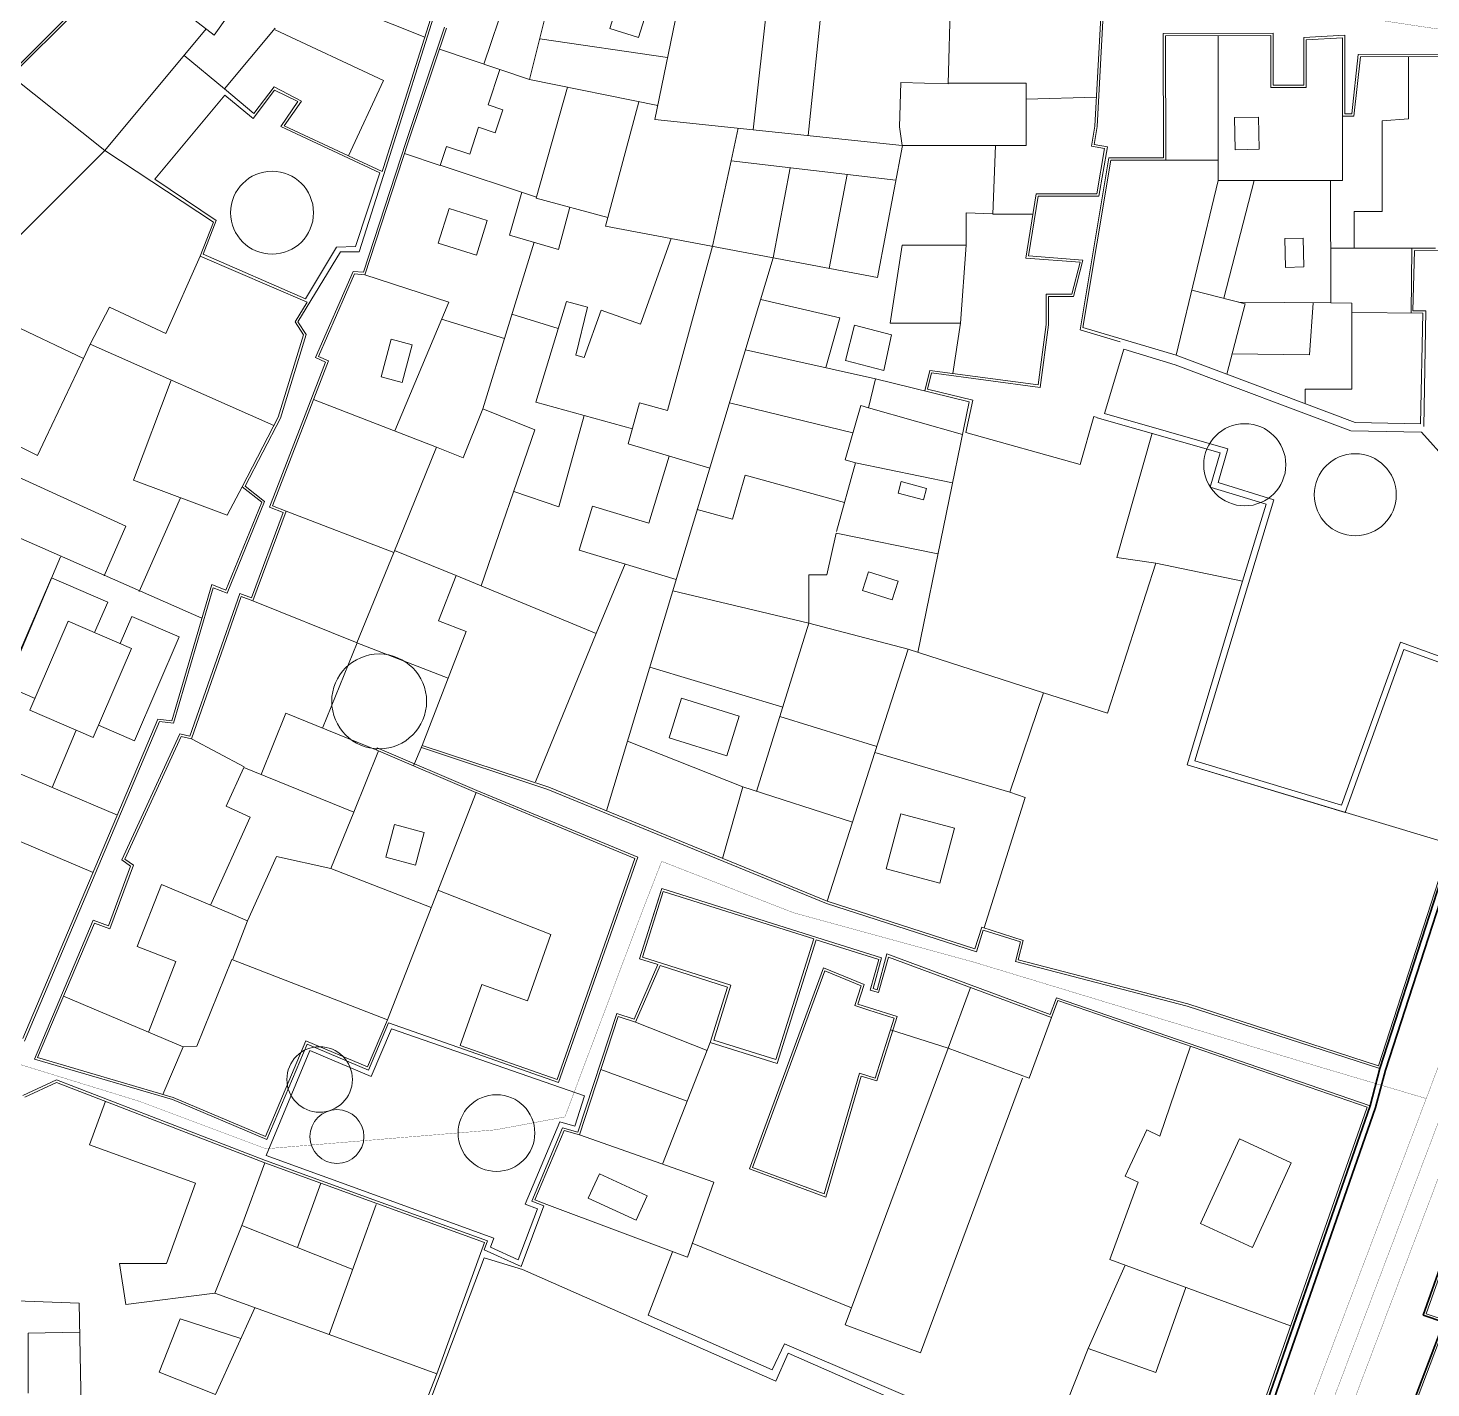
# Model space of a CAD drawing. Header units: millimetres. Extents: x 4203764 to 12476749, y 34048 to 3000914.
# Drawn here: x 11204768 to 11328355, y 1905317 to 2025096 of the extents above; entities that cross this region are included whole.
import ezdxf

# ---------------------------------------------------------------- set-up
doc = ezdxf.new("R2010")
doc.units = ezdxf.units.MM
doc.header["$MEASUREMENT"] = 0
for name, color, linetype, lineweight in [('2', 240, 'Continuous', 25), ('4', 1, 'Continuous', 35), ('building property', 253, 'Continuous', 15), ('open space', 94, 'Continuous', 5), ('road netwrk', 1, 'Continuous', 35), ('streets', 254, 'Continuous', 9)]:
    doc.layers.add(name, color=color, linetype=linetype, lineweight=lineweight)

msp = doc.modelspace()

# ---------------------------------------------------------------- linework, layer by layer
at = {"layer": '2', "const_width": 23.31871}
for points in [[(11329113.32863, 2024989.57134), (11318380.199, 2026609.00352), (11312016.83679, 2026991.65551), (11312484.76905, 2029619.13834), (11313651.73519, 2036176.09759), (11315769.96369, 2036074.31471), (11323285.29372, 2067036.33756), (11325208.04178, 2076236.37417), (11326261.23838, 2079036.06466), (11330768.96206, 2079172.29159)], [(11327940.35825, 1930806.95043), (11317025.56647, 1934043.27034), (11294247.65188, 1940954.26073), (11288188.62231, 1942792.61582), (11272195.47548, 1947174.42351), (11260588.50112, 1951698.83504), (11258874.93956, 1947302.84564), (11252057.47899, 1929188.45302), (11245945.88424, 1928052.31747), (11225723.22615, 1926383.4698), (11214585.79249, 1930559.76658), (11204112.85822, 1933790.21062), (11193894.42676, 1936656.82684), (11184837.58858, 1934545.81913), (11162261.7733, 1939746.16914), (11148888.70417, 1943866.62739)], [(11331505.81311, 1940216.73992), (11317216.34118, 1902504.60278), (11305240.91102, 1866186.19968)], [(11334773.44344, 1939039.18417), (11320490.78164, 1901345.02001), (11308539.10979, 1865098.66978)]]:
    msp.add_lwpolyline(points, dxfattribs=at)
at = {"layer": '4', "const_width": 23.31871}
msp.add_lwpolyline([(11481294.00148, 2243093.91698), (11471001.10319, 2214172.22983), (11460773.56777, 2198727.16007), (11440431.50525, 2159854.40481), (11410827.02353, 2106378.31538), (11407932.35347, 2098006.64963), (11381009.78312, 2054501.2777), (11379713.66964, 2049593.78034), (11361154.51518, 2015952.90746), (11347620.71037, 1981964.43153), (11333139.62828, 1939627.96205), (11318853.56141, 1901924.81139), (11306890.0104, 1865642.43473)], dxfattribs=at)
at = {"layer": 'building property'}
for p, q in [((11243349.9403, 2035747.63761), (11236078.34267, 2012811.69892)), ((11251855.07123, 2032159.23996), (11248939.51109, 2020570.33351)), ((11263163.22442, 2032589.5786), (11259996.14073, 2017032.13425)), ((11196634.10655, 2014280.72828), (11213121.11313, 2030713.83674)), ((11213121.11313, 2030713.83674), (11221166.96634, 2024471.22872)), ((11221166.96634, 2024471.22872), (11225178.33243, 2030119.81776)), ((11225178.33243, 2030119.81776), (11239714.14148, 2024279.66826)), ((11247229.83188, 2028785.49281), (11244924.3955, 2021918.27242)), ((11270066.72179, 2028930.04628), (11268655.8525, 2016125.17693)), ((11274826.94993, 2028405.55364), (11273487.78814, 2015619.11396)), ((11286055.77585, 2028108.71981), (11285814.30031, 2020175.27264)), ((11256031.28063, 2025055.44079), (11256724.8206, 2027280.99988)), ((11259249.76133, 2026494.16509), (11258556.22136, 2024268.606)), ((11299260.4672, 2026080.66779), (11298756.8993, 2016459.33256)), ((11220460.98394, 2025018.98559), (11211528.95204, 2014307.06919)), ((11226523.26785, 2025093.05172), (11222069.47654, 2019729.89091)), ((11236086.17601, 2020489.91621), (11226523.32767, 2024941.68303)), ((11241637.19029, 2025099.02434), (11238261.78101, 2015044.66771)), ((11258556.22136, 2024268.606), (11256031.28063, 2025055.44079)), ((11314235.92166, 2024447.78819), (11304971.46194, 2024420.48625)), ((11304971.46194, 2024420.48625), (11305003.76784, 2013458.01572)), ((11309603.6918, 2024434.13722), (11309608.73585, 2011669.9869)), ((11314236.04554, 2024134.30781), (11314235.92166, 2024447.78819)), ((11314235.92166, 2024447.78819), (11314235.92166, 2024447.78819)), ((11248939.51109, 2020570.33351), (11241010.47972, 2023232.23692)), ((11261110.53746, 2022506.30759), (11249838.55668, 2024143.90246)), ((11314237.73371, 2019862.34063), (11314236.04554, 2024134.30781)), ((11320551.15122, 2024238.51787), (11317359.69206, 2024067.73315)), ((11317359.69206, 2024067.73315), (11317361.35344, 2019863.575)), ((11320553.88445, 2017321.99656), (11320551.15122, 2024238.51787)), ((11222069.47654, 2019729.89091), (11218513.25098, 2022683.1282)), ((11322134.99857, 2022573.44926), (11321572.45914, 2017322.39908)), ((11332257.32922, 2022577.44934), (11322134.99857, 2022573.44926)), ((11326378.84391, 2017086.5883), (11326376.67498, 2022575.12546)), ((11211528.95204, 2014307.06919), (11203269.17903, 2020894.10987)), ((11245295.58822, 2018327.21654), (11246341.45351, 2021442.54324)), ((11222069.47654, 2019729.89091), (11224652.27272, 2017585.02978)), ((11224652.27272, 2017585.02978), (11226462.55413, 2019919.63883)), ((11226462.55413, 2019919.63883), (11228847.90394, 2018667.16535)), ((11232991.92615, 2013843.15249), (11236086.17601, 2020489.91621)), ((11248939.51109, 2020570.33351), (11260247.78491, 2018268.26842)), ((11252292.82292, 2019887.68803), (11249527.03571, 2010108.57287)), ((11281663.35588, 2020301.61767), (11281544.54932, 2016398.34198)), ((11285814.30031, 2020175.27264), (11281663.35588, 2020301.61767)), ((11292705.01743, 2020241.98836), (11285816.24812, 2020239.2661)), ((11285816.24812, 2020239.2661), (11285816.24812, 2020239.2661)), ((11292707.18487, 2014757.19612), (11292705.01743, 2020241.98836)), ((11317361.35344, 2019863.575), (11314237.73371, 2019862.34063)), ((11228847.90394, 2018667.16535), (11227342.54663, 2016473.0928)), ((11246594.38463, 2017895.18641), (11245295.58822, 2018327.21654)), ((11258560.74653, 2018611.70476), (11255642.58694, 2007659.23298)), ((11292705.57347, 2018834.90216), (11298889.741, 2018997.45006)), ((11245922.24186, 2015874.54813), (11246594.38463, 2017895.18641)), ((11259996.14073, 2017032.13425), (11281758.76877, 2014752.8696)), ((11311038.62291, 2017204.21418), (11313158.83702, 2017251.07882)), ((11311101.28104, 2014369.48324), (11311038.62291, 2017204.21418)), ((11313158.83702, 2017251.07882), (11313221.49515, 2014416.34788)), ((11321572.45914, 2017322.39908), (11320553.88445, 2017321.99656)), ((11320556.11626, 2011674.31302), (11320553.88445, 2017321.99656)), ((11324056.50791, 2016936.04984), (11326378.84391, 2017086.5883)), ((11227342.54663, 2016473.0928), (11232991.92615, 2013843.15249)), ((11243675.69315, 2013990.0051), (11244463.92596, 2016359.64064)), ((11244463.92596, 2016359.64064), (11245922.24186, 2015874.54813)), ((11245922.24186, 2015874.54813), (11244463.92596, 2016359.64064)), ((11266703.19594, 2013396.99391), (11267322.57467, 2016264.81507)), ((11281544.54932, 2016398.34198), (11281758.76877, 2014752.8696)), ((11298756.8993, 2016459.33256), (11298449.08488, 2014681.22287)), ((11324056.50791, 2016936.04984), (11324059.67115, 2008931.35728)), ((11238261.78101, 2015044.66771), (11234450.13049, 2003371.32519)), ((11241071.70539, 2012999.50423), (11241627.78285, 2014671.21961)), ((11241627.78285, 2014671.21961), (11243675.69315, 2013990.0051)), ((11279590.60474, 2003123.93454), (11281792.9061, 2014752.88309)), ((11281758.76877, 2014752.8696), (11292707.18487, 2014757.19612)), ((11289983.38513, 2014756.11975), (11289758.13279, 2008693.50119)), ((11298449.08488, 2014681.22287), (11299610.68532, 2014480.13439)), ((11299610.68532, 2014480.13439), (11298919.97878, 2010490.22384)), ((11211528.95204, 2014307.06919), (11204082.83994, 2006846.46446)), ((11211528.95204, 2014307.06919), (11221106.7742, 2007990.53884)), ((11232991.92615, 2013843.15249), (11235966.35644, 2012458.47404)), ((11237934.70763, 2014042.99152), (11241071.70539, 2012999.50423)), ((11265078.05501, 2005872.33504), (11266703.19594, 2013396.99391)), ((11266703.19594, 2013396.99391), (11281213.80449, 2011695.0169)), ((11300160.96913, 2013456.10198), (11297696.42369, 1998713.08227)), ((11300160.96913, 2013456.10198), (11309608.02855, 2013459.8352)), ((11305003.76784, 2013458.01572), (11309608.02855, 2013459.8352)), ((11313221.49515, 2014416.34788), (11311101.28104, 2014369.48324)), ((11236078.34267, 2012811.69892), (11235966.35644, 2012458.47404)), ((11249554.1561, 2010204.46362), (11241079.65768, 2013023.41092)), ((11271919.51074, 2012785.16238), (11270418.80609, 2004860.89851)), ((11276920.65834, 2012198.56822), (11275354.04056, 2003926.2591)), ((11305898.46043, 1996295.04984), (11309608.73585, 2011669.9869)), ((11309608.73585, 2011669.9869), (11320556.11626, 2011674.31302)), ((11312783.56498, 2011671.24151), (11310099.16312, 2001293.79904)), ((11319522.14588, 2000880.6345), (11319517.88067, 2011673.90273)), ((11248279.8921, 2010628.33331), (11247184.94441, 2006852.85062)), ((11249527.03571, 2010108.57287), (11255846.56535, 2008424.8072)), ((11293582.0596, 2010488.11444), (11292653.0991, 2004835.22708)), ((11298919.97878, 2010490.22384), (11293582.0596, 2010488.11444)), ((11240898.52759, 2006151.28922), (11241851.44754, 2009209.19467)), ((11241851.44754, 2009209.19467), (11245217.40003, 2008160.27955)), ((11251510.65963, 2005598.32709), (11252501.22637, 2009316.13413)), ((11287414.01822, 2005970.5078), (11287412.89349, 2008816.66997)), ((11287412.89349, 2008816.66997), (11289759.46973, 2008729.48458)), ((11289758.13279, 2008693.50119), (11293287.37316, 2008694.89585)), ((11324059.67115, 2008931.35728), (11321587.44612, 2008930.38032)), ((11321587.44612, 2008930.38032), (11321588.71733, 2005713.5414)), ((11221106.7742, 2007990.53884), (11219922.98042, 2005018.03501)), ((11245217.40003, 2008160.27955), (11244264.48008, 2005102.3741)), ((11255642.58694, 2007659.23298), (11279590.60474, 2003123.93454)), ((11244264.48008, 2005102.3741), (11240898.52759, 2006151.28922)), ((11249347.80202, 2006225.58885), (11244840.04379, 1991551.6006)), ((11247184.94441, 2006852.85062), (11251510.65963, 2005598.32709)), ((11261417.53766, 2006565.56731), (11258727.36648, 1999022.32778)), ((11265078.05501, 2005872.33504), (11261093.79835, 1991403.54153)), ((11280724.99493, 1999099.95035), (11281775.61147, 2005968.27965)), ((11281775.61147, 2005968.27965), (11287414.01822, 2005970.5078)), ((11287414.01822, 2005970.5078), (11286921.04752, 1999102.39886)), ((11315473.70029, 2006553.9147), (11317112.37766, 2006590.13559)), ((11315529.78606, 2004016.5255), (11315473.70029, 2006553.9147)), ((11317112.37766, 2006590.13559), (11317168.46343, 2004052.74638)), ((11216899.04257, 1998197.14973), (11219922.98042, 2005018.03501)), ((11219922.98042, 2005018.03501), (11229368.75575, 2000959.08146)), ((11255722.56629, 1956150.56475), (11270418.80609, 2004860.89851)), ((11292653.0991, 2004835.22708), (11297439.43938, 2004469.46938)), ((11319520.23637, 2005712.724), (11328754.64494, 2005716.37319)), ((11319520.23637, 2005712.724), (11328754.64494, 2005716.37319)), ((11326668.63921, 2005715.54885), (11326617.41498, 1999985.10556)), ((11233526.28261, 2003447.59242), (11230347.54971, 1996180.98664)), ((11234450.13049, 2003371.32519), (11233526.28261, 2003447.59242)), ((11241832.95194, 2000960.64161), (11234450.13049, 2003371.32519)), ((11297439.43938, 2004469.46938), (11296714.98825, 2001662.85516)), ((11317168.46343, 2004052.74638), (11315529.78606, 2004016.5255)), ((11229368.75575, 2000959.08146), (11228302.85662, 1999211.33698)), ((11237069.79811, 1989609.11641), (11241832.95194, 2000960.64161)), ((11252205.9083, 2001013.78425), (11249489.04029, 1992147.68493)), ((11254064.77326, 2000515.50175), (11252205.9083, 2001013.78425)), ((11276271.1584, 1999569.04439), (11269310.29714, 2001186.7722)), ((11296714.98825, 2001662.85516), (11294466.18029, 2001661.96649)), ((11294466.18029, 2001661.96649), (11294467.23946, 1998981.69551)), ((11307280.69647, 2002022.87049), (11311982.75175, 2000806.55867)), ((11311443.55192, 2000946.03707), (11311443.55192, 2000946.03707)), ((11311443.55192, 2000946.03707), (11319522.14588, 2000880.6345)), ((11317966.80759, 2000893.22618), (11317647.99732, 1996305.64903)), ((11319522.14588, 2000880.6345), (11321372.87272, 2000865.65141)), ((11210247.30633, 1997259.21903), (11211931.34407, 2000520.08142)), ((11211931.34407, 2000520.08142), (11216899.04257, 1998197.14973)), ((11251476.91335, 1998634.81639), (11247400.63421, 1999887.02407)), ((11253021.45766, 1996274.36794), (11254064.77326, 2000515.50175)), ((11255257.7014, 2000259.72625), (11253770.66076, 1996090.06456)), ((11258727.36648, 1999022.32778), (11255257.7014, 2000259.72625)), ((11311982.75175, 2000806.55867), (11310381.71211, 1994617.21083)), ((11321372.87272, 2000865.65141), (11321375.86445, 1993294.97637)), ((11321373.20216, 2000031.98339), (11327649.31745, 1999975.88142)), ((11327649.31745, 1999975.88142), (11327438.32011, 1990234.22692)), ((11202216.16513, 1999503.18776), (11209640.36438, 1995980.18134)), ((11228302.85662, 1999211.33698), (11229036.6329, 1998087.13103)), ((11241203.86492, 1999461.40446), (11246746.80971, 1997758.64617)), ((11275043.86107, 1995187.97958), (11276271.1584, 1999569.04439)), ((11277575.52395, 1998914.68792), (11276770.15087, 1995822.46282)), ((11280825.93267, 1998068.11576), (11277575.52395, 1998914.68792)), ((11277575.52395, 1998914.68792), (11277575.52395, 1998914.68792)), ((11286921.04752, 1999102.39886), (11280724.99493, 1999099.95035)), ((11286236.41132, 1994673.55581), (11286921.04752, 1999102.39886)), ((11294467.23946, 1998981.69551), (11293747.94533, 1993658.55337)), ((11297696.42369, 1998713.08227), (11305898.46043, 1996295.04984)), ((11209640.36438, 1995980.18134), (11210247.30633, 1997259.21903)), ((11210247.30633, 1997259.21903), (11226427.54712, 1990077.19597)), ((11229036.6329, 1998087.13103), (11226815.32865, 1990820.98364)), ((11235868.09317, 1994363.10337), (11236758.50265, 1997697.2642)), ((11236758.50265, 1997697.2642), (11238608.95722, 1997203.08819)), ((11238608.95722, 1997203.08819), (11237718.54773, 1993868.92736)), ((11280144.34379, 1994943.65094), (11280825.93267, 1998068.11576)), ((11209640.36438, 1995980.18134), (11206299.9501, 1988940.7672)), ((11230347.54971, 1996180.98664), (11231244.70487, 1995788.53152)), ((11253770.66076, 1996090.06456), (11253021.45766, 1996274.36794)), ((11279435.09213, 1994208.02307), (11267976.27763, 1996765.1966)), ((11310381.71211, 1994617.21083), (11305898.46043, 1996295.04984)), ((11317647.99732, 1996305.64903), (11310844.59079, 1996406.62135)), ((11231244.70487, 1995788.53152), (11226306.98223, 1983011.78111)), ((11276770.15087, 1995822.46282), (11280144.34379, 1994943.65094)), ((11284206.52542, 1994947.84588), (11283760.12609, 1993140.04481)), ((11293747.94533, 1993658.55337), (11284206.52542, 1994947.84588)), ((11217384.78125, 1994091.06411), (11214068.17763, 1985283.67921)), ((11237718.54773, 1993868.92736), (11235868.09317, 1994363.10337)), ((11279435.09213, 1994208.02307), (11278804.4078, 1991653.91567)), ((11287684.35179, 1992171.03792), (11279435.09213, 1994208.02307)), ((11321682.56501, 1990358.8925), (11310381.71211, 1994617.21083)), ((11240753.70495, 1988185.4281), (11229923.86215, 1992370.74582)), ((11321375.86445, 1993294.97637), (11317268.17414, 1993293.35312)), ((11317268.17414, 1993293.35312), (11317268.6765, 1992022.10699)), ((11243085.94728, 1987237.21097), (11244840.04379, 1991551.6006)), ((11244840.04379, 1991551.6006), (11249406.29665, 1989695.10434)), ((11249489.04029, 1992147.68493), (11258010.24598, 1989801.20936)), ((11258637.71833, 1992079.86974), (11257647.55866, 1988484.11349)), ((11261093.79835, 1991403.54153), (11258637.71833, 1992079.86974)), ((11277433.41873, 1989452.59668), (11266568.30965, 1992098.52057)), ((11278119.6721, 1991849.92634), (11276747.16536, 1987055.26702)), ((11278804.4078, 1991653.91567), (11278119.6721, 1991849.92634)), ((11278804.4078, 1991653.91567), (11287089.85966, 1989282.1437)), ((11283144.05527, 1970107.77449), (11287684.35179, 1992171.03792)), ((11199212.54843, 1990625.35246), (11205592.37377, 1987449.6579)), ((11226815.32865, 1990820.98364), (11223624.38762, 1984700.5721)), ((11253749.64314, 1990974.44714), (11251530.4268, 1982915.38228)), ((11309780.38678, 1987680.66376), (11298955.57707, 1990779.34573)), ((11327438.32011, 1990234.22692), (11321682.56501, 1990358.8925)), ((11205592.37377, 1987449.6579), (11206299.9501, 1988940.7672)), ((11249406.29665, 1989695.10434), (11244696.52742, 1975966.83007)), ((11303801.44178, 1989414.66648), (11300670.22901, 1978476.21499)), ((11236984.73686, 1978915.2444), (11240753.70495, 1988185.4281)), ((11240753.70495, 1988185.4281), (11243085.94728, 1987237.21097)), ((11257647.55866, 1988484.11349), (11264824.52101, 1986318.77501)), ((11261236.03984, 1987401.44425), (11259442.35623, 1981484.73961)), ((11309780.38678, 1987680.66376), (11308915.48723, 1984668.41119)), ((11201766.33661, 1986529.66584), (11213391.61331, 1981235.51106)), ((11275983.44068, 1980758.82224), (11277651.71328, 1986805.71186)), ((11276747.16536, 1987055.26702), (11277651.71328, 1986805.71186)), ((11277651.71328, 1986805.71186), (11286217.50541, 1985042.99728)), ((11214068.17763, 1985283.67921), (11222310.23975, 1982179.95962)), ((11266817.07279, 1981842.91124), (11267930.51281, 1985713.73411)), ((11267930.51281, 1985713.73411), (11276684.16448, 1983298.69462)), ((11281412.78132, 1984128.70643), (11281685.25877, 1985149.00514)), ((11281685.25877, 1985149.00514), (11283924.8192, 1984550.91586)), ((11193739.40178, 1984711.06194), (11220089.7883, 1973113.42574)), ((11218189.20869, 1983731.81942), (11214557.67014, 1975480.7894)), ((11222310.23975, 1982179.95962), (11223624.38762, 1984700.5721)), ((11223624.38762, 1984700.5721), (11225351.06936, 1983322.2914)), ((11251530.4268, 1982915.38228), (11247548.97897, 1984281.30054)), ((11283652.34175, 1983530.61715), (11281412.78132, 1984128.70643)), ((11283924.8192, 1984550.91586), (11283652.34175, 1983530.61715)), ((11308915.48723, 1984668.41119), (11313834.56988, 1983161.19028)), ((11225351.06936, 1983322.2914), (11222189.15535, 1975575.26317)), ((11227508.87815, 1982547.29457), (11224576.38771, 1974637.98475)), ((11226306.98223, 1983011.78111), (11227508.87815, 1982547.29457)), ((11236984.73686, 1978915.2444), (11227508.87815, 1982547.29457)), ((11254494.93816, 1982984.57833), (11253317.39525, 1979100.29598)), ((11259442.35623, 1981484.73961), (11254494.93816, 1982984.57833)), ((11263726.26863, 1982678.64388), (11266817.07279, 1981842.91124)), ((11311753.87191, 1976370.46355), (11313834.56988, 1983161.19028)), ((11213391.61331, 1981235.51106), (11211459.03358, 1976844.59708)), ((11275133.82328, 1976933.81251), (11275952.40602, 1980619.10302)), ((11275952.40602, 1980619.10302), (11284927.07687, 1978772.24718)), ((11233741.33579, 1970937.74949), (11236984.73686, 1978915.2444)), ((11242473.40206, 1976886.9485), (11237055.64124, 1979089.64138)), ((11253317.39525, 1979100.29598), (11261868.29398, 1976520.43153)), ((11207622.83639, 1978533.02846), (11200230.91568, 1961021.30199)), ((11254828.39603, 1971772.5138), (11257365.88362, 1977903.41259)), ((11299867.20937, 1964737.4122), (11304116.87459, 1977970.7478)), ((11300670.22901, 1978476.21499), (11304116.87459, 1977970.7478)), ((11304116.87459, 1977970.7478), (11311753.87191, 1976370.46355)), ((11202762.178, 1967183.40384), (11206833.50947, 1976663.08454)), ((11206833.50947, 1976663.08454), (11211783.36143, 1974537.22307)), ((11240927.48005, 1972891.62046), (11242473.40206, 1976886.9485)), ((11242473.40206, 1976886.9485), (11254828.7069, 1971773.27207)), ((11273554.9082, 1976933.18856), (11275133.82328, 1976933.81251)), ((11273556.58783, 1972682.84156), (11273554.9082, 1976933.18856)), ((11278287.71294, 1975559.37027), (11278796.55306, 1977192.2304)), ((11278796.55306, 1977192.2304), (11281406.86167, 1976378.79284)), ((11281406.86167, 1976378.79284), (11280898.02155, 1974745.93271)), ((11311753.87191, 1976370.46355), (11306892.62372, 1960192.85601)), ((11220955.28458, 1976078.86186), (11217422.27351, 1964087.74089)), ((11223536.197, 1975023.65043), (11219164.33483, 1962497.90697)), ((11222189.15535, 1975575.26317), (11220955.28458, 1976078.86186)), ((11224576.38771, 1974637.98475), (11223536.197, 1975023.65043)), ((11273556.58783, 1972682.84156), (11261566.57403, 1975520.388)), ((11280898.02155, 1974745.93271), (11278287.71294, 1975559.37027)), ((11211783.36143, 1974537.22307), (11210631.95782, 1971856.29703)), ((11224576.38771, 1974637.98475), (11233750.74563, 1970933.95039)), ((11204937.031, 1965013.57139), (11208305.04867, 1972855.65753)), ((11208305.04867, 1972855.65753), (11213882.67972, 1970460.17761)), ((11212883.75269, 1970889.1966), (11213908.21507, 1973274.55292)), ((11213908.21507, 1973274.55292), (11218084.58551, 1971480.88614)), ((11243364.78823, 1971948.54686), (11240927.48005, 1972891.62046)), ((11268949.49507, 1957864.59297), (11273556.58783, 1972682.84156)), ((11273556.58783, 1972682.84156), (11282292.16873, 1970381.34366)), ((11218084.58551, 1971480.88614), (11214150.98509, 1962321.89814)), ((11239481.2306, 1961911.762), (11243364.78823, 1971948.54686)), ((11254828.7069, 1971773.27207), (11249474.01725, 1958712.32747)), ((11213882.67972, 1970460.17761), (11210514.66206, 1962618.09146)), ((11233750.74563, 1970933.95039), (11230710.67776, 1963431.24745)), ((11233741.33579, 1970937.74949), (11241771.43752, 1967830.64266)), ((11279375.3612, 1961298.48866), (11282292.16873, 1970381.34366)), ((11282292.16873, 1970381.34366), (11294228.13167, 1966548.30804)), ((11320794.54112, 1956015.43543), (11325970.34415, 1970345.80376)), ((11325970.34415, 1970345.80376), (11320794.54112, 1956015.43543)), ((11325970.34415, 1970345.80376), (11320794.54112, 1956015.43543)), ((11325970.34415, 1970345.80376), (11330023.95864, 1968881.73042)), ((11330023.95864, 1968881.73042), (11325970.34415, 1970345.80376)), ((11271253.04145, 1965273.71726), (11259541.17932, 1968807.26592)), ((11205385.12081, 1966056.90286), (11202762.178, 1967183.40384)), ((11294228.13167, 1966548.30804), (11291243.71535, 1957783.74025)), ((11294228.13167, 1966548.30804), (11299867.20937, 1964737.4122)), ((11261242.18989, 1962583.15048), (11262329.81696, 1966073.329)), ((11262329.81696, 1966073.329), (11267419.71159, 1964487.19031)), ((11216207.96669, 1964227.65475), (11204315.13287, 1936098.32109)), ((11210514.66206, 1962618.09146), (11204937.031, 1965013.57139)), ((11217422.27351, 1964087.74089), (11216207.96669, 1964227.65475)), ((11227480.56398, 1964740.07777), (11225297.70467, 1959352.91353)), ((11235647.67492, 1961430.7942), (11227480.56398, 1964740.07777)), ((11267419.71159, 1964487.19031), (11266332.08452, 1960997.01179)), ((11279540.25326, 1961811.9578), (11271002.08226, 1964466.53237)), ((11209016.58528, 1963261.48519), (11206880.7771, 1958209.79932)), ((11214150.98509, 1962321.89814), (11210973.54168, 1963686.54593)), ((11218247.06623, 1962698.5542), (11213284.78207, 1951892.60454)), ((11219164.33483, 1962497.90697), (11218247.06623, 1962698.5542)), ((11266332.08452, 1960997.01179), (11261242.18989, 1962583.15048)), ((11223794.46441, 1960028.98416), (11219164.33483, 1962497.90697)), ((11233464.81561, 1956043.62995), (11235647.67492, 1961430.7942)), ((11235647.67492, 1961430.7942), (11244226.47528, 1957758.72353)), ((11250642.18169, 1958233.40667), (11239481.2306, 1961911.762)), ((11257576.89976, 1962296.70849), (11267736.67387, 1958254.07029)), ((11200230.91568, 1961021.30199), (11212635.07599, 1955776.93257)), ((11275162.74835, 1948180.5331), (11279375.3612, 1961298.48866)), ((11291243.71535, 1957783.74025), (11279375.3612, 1961298.48866)), ((11306892.62372, 1960192.85601), (11330050.99835, 1953233.94034)), ((11320794.54112, 1956015.43543), (11306892.62372, 1960192.85601)), ((11320794.54112, 1956015.43543), (11306892.62372, 1960192.85601)), ((11323724.09459, 1933699.36147), (11332473.4, 1960713.20635)), ((11222228.92862, 1956548.02179), (11223768.99047, 1959972.34295)), ((11223768.99047, 1959972.34295), (11233464.81561, 1956043.62995)), ((11236420.99489, 1937741.27878), (11244232.40875, 1957756.2611)), ((11244232.40875, 1957756.2611), (11258212.70722, 1951954.32548)), ((11275162.74835, 1948180.5331), (11250642.18169, 1958233.40667)), ((11265941.20863, 1951961.15425), (11267736.67387, 1958254.07029)), ((11267736.67387, 1958254.07029), (11277401.04322, 1955150.51911)), ((11291243.71535, 1957783.74025), (11292622.43879, 1957314.27218)), ((11224324.86793, 1955605.38937), (11222228.92862, 1956548.02179)), ((11292622.43879, 1957314.27218), (11288991.38969, 1945832.73626)), ((11220835.61575, 1947847.05152), (11224324.86793, 1955605.38937)), ((11233464.81561, 1956043.62995), (11231448.17443, 1951066.68198)), ((11280354.96268, 1951053.19918), (11281642.27675, 1955873.57927)), ((11281642.27675, 1955873.57927), (11286368.84474, 1954611.31833)), ((11201458.81376, 1954537.29023), (11210495.61628, 1950716.60994)), ((11236288.07971, 1952071.82269), (11237055.03674, 1954943.7127)), ((11237055.03674, 1954943.7127), (11239673.55687, 1954244.41975)), ((11239673.55687, 1954244.41975), (11238906.59983, 1951372.52974)), ((11286368.84474, 1954611.31833), (11285081.53066, 1949790.93824)), ((11213284.78207, 1951892.60454), (11214052.29006, 1951356.55994)), ((11226647.54113, 1952129.27018), (11224100.40859, 1946470.41016)), ((11231448.17443, 1951066.68198), (11226647.54113, 1952129.27018)), ((11238906.59983, 1951372.52974), (11236288.07971, 1952071.82269)), ((11258212.70722, 1951954.32548), (11251384.43694, 1932491.54457)), ((11214052.29006, 1951356.55994), (11211978.0461, 1945752.36781)), ((11231448.17443, 1951066.68198), (11240276.8518, 1947621.04053)), ((11285081.53066, 1949790.93824), (11280354.96268, 1951053.19918)), ((11214391.97165, 1944200.94999), (11216517.61703, 1949667.7905)), ((11216517.61703, 1949667.7905), (11222389.029, 1947192.03509)), ((11250834.8228, 1945268.58507), (11240875.68686, 1949155.42001)), ((11288180.55765, 1944000.08056), (11275162.74835, 1948180.5331)), ((11222389.029, 1947192.03509), (11224100.40859, 1946470.41016)), ((11210625.89564, 1946252.83065), (11205612.12044, 1934413.63608)), ((11211978.0461, 1945752.36781), (11210625.89564, 1946252.83065)), ((11224100.40859, 1946470.41016), (11222766.7494, 1943021.99058)), ((11248759.12618, 1939420.30685), (11250834.8228, 1945268.58507)), ((11288781.16293, 1945899.22071), (11288180.55765, 1944000.08056)), ((11292441.62738, 1944741.59457), (11288781.16293, 1945899.22071)), ((11217787.43003, 1942880.71019), (11214391.97165, 1944200.94999)), ((11270748.22793, 1933901.93003), (11274194.25957, 1944800.50206)), ((11274194.25957, 1944800.50206), (11279705.89283, 1943057.7726)), ((11291994.52754, 1943021.79137), (11292441.62738, 1944741.59457)), ((11215368.90502, 1936659.81492), (11217787.43003, 1942880.71019)), ((11219638.42814, 1935411.45299), (11222716.85338, 1943041.28761)), ((11222716.85338, 1943041.28761), (11236420.99489, 1937741.27878)), ((11279705.89283, 1943057.7726), (11278955.92643, 1940343.01003)), ((11279699.80893, 1940137.50886), (11280565.98531, 1943272.93365)), ((11280565.98531, 1943272.93365), (11294930.81252, 1937937.52443)), ((11306924.9448, 1939140.30825), (11291994.52754, 1943021.79137)), ((11258280.30948, 1937542.08469), (11260442.62145, 1942524.90712)), ((11260442.62145, 1942524.90712), (11266396.70321, 1940619.59603)), ((11274835.78923, 1942319.90932), (11268315.15115, 1924615.34348)), ((11278411.09534, 1940849.38816), (11274835.78923, 1942319.90932)), ((11242847.89753, 1935486.48135), (11244749.23899, 1940843.51364)), ((11244749.23899, 1940843.51364), (11248759.12618, 1939420.30685)), ((11266396.70321, 1940619.59603), (11264869.62514, 1935740.00748)), ((11277865.10302, 1939128.62601), (11278411.09534, 1940849.38816)), ((11278955.92643, 1940343.01003), (11279699.80893, 1940137.50886)), ((11285817.33344, 1935246.53448), (11287800.48381, 1940585.88358)), ((11218422.53802, 1935364.40027), (11207904.37881, 1939826.42222)), ((11278901.31543, 1938799.83913), (11277865.10302, 1939128.62601)), ((11294930.81252, 1937937.52443), (11295485.80947, 1939431.77446)), ((11295485.80947, 1939431.77446), (11322725.04431, 1930047.71647)), ((11323724.09459, 1933699.36147), (11306924.9448, 1939140.30825)), ((11253336.76115, 1927598.63251), (11256763.91506, 1938039.8172)), ((11256763.91506, 1938039.8172), (11258280.30948, 1937542.08469)), ((11281335.07639, 1938027.61459), (11278901.31543, 1938799.83913)), ((11279535.5497, 1932356.18415), (11281335.07639, 1938027.61459)), ((11294930.81252, 1937937.52443), (11292947.66214, 1932598.17533)), ((11234656.45569, 1933588.06451), (11236420.99489, 1937741.27878)), ((11258280.30948, 1937542.08469), (11264598.71627, 1935052.46714)), ((11285817.33344, 1935246.53448), (11280747.06785, 1936855.31349)), ((11218422.53802, 1935364.40027), (11219638.42814, 1935411.45299)), ((11225680.69739, 1927460.28848), (11229252.70434, 1935880.44825)), ((11229252.70434, 1935880.44825), (11234656.45569, 1933588.06451)), ((11251384.43694, 1932491.54457), (11242847.89753, 1935486.48135)), ((11264869.62514, 1935740.00748), (11260650.1982, 1925031.51297)), ((11264869.62514, 1935740.00748), (11270748.22793, 1933901.93003)), ((11307164.3566, 1935408.45427), (11304474.62148, 1927507.36738)), ((11205612.12044, 1934413.63608), (11217556.13981, 1930906.89483)), ((11216645.04831, 1931174.38956), (11218422.53802, 1935364.40027)), ((11285817.33344, 1935246.53448), (11276764.98562, 1910874.38102)), ((11292947.66214, 1932598.17533), (11285817.33344, 1935246.53448)), ((11255225.89227, 1933354.06906), (11262838.25181, 1930584.57985)), ((11204490.67678, 1930922.0188), (11207280.57901, 1932223.19076)), ((11207280.57901, 1932223.19076), (11225618.11976, 1925149.77617)), ((11275050.41924, 1922134.72656), (11278163.34843, 1932791.57921)), ((11278163.34843, 1932791.57921), (11279535.5497, 1932356.18415)), ((11283398.28374, 1908410.62984), (11292381.98112, 1932597.95179)), ((11211575.71362, 1930566.41093), (11210192.76032, 1926735.45551)), ((11217556.13981, 1930906.89483), (11225680.69739, 1927460.28848)), ((11322725.04431, 1930047.71647), (11316296.93617, 1911673.93631)), ((11249410.58391, 1921871.76649), (11251982.50251, 1927982.9112)), ((11251982.50251, 1927982.9112), (11253336.76115, 1927598.63251)), ((11303325.61859, 1928049.85967), (11301405.48318, 1923982.99798)), ((11304474.62148, 1927507.36738), (11303325.61859, 1928049.85967)), ((11210192.76032, 1926735.45551), (11219523.17506, 1923367.22842)), ((11253336.76115, 1927598.63251), (11265173.48684, 1923443.77486)), ((11311478.8735, 1927248.42571), (11308064.04128, 1919792.46696)), ((11316050.91438, 1925154.42908), (11311478.8735, 1927248.42571)), ((11225618.11976, 1925149.77617), (11223612.81967, 1919614.39692)), ((11235487.94286, 1921574.23847), (11225618.11976, 1925149.77617)), ((11268315.15115, 1924615.34348), (11275050.41924, 1922134.72656)), ((11312636.08216, 1917698.47032), (11316050.91438, 1925154.42908)), ((11219523.17506, 1923367.22842), (11216964.69851, 1916279.92502)), ((11230553.03131, 1923362.00732), (11228492.81267, 1917675.03233)), ((11255102.69515, 1924176.93757), (11254118.86744, 1922028.84411)), ((11259320.4982, 1922245.18201), (11255102.69515, 1924176.93757)), ((11265173.48684, 1923443.77486), (11262852.44287, 1916831.37967)), ((11302570.70086, 1923432.85001), (11300070.85616, 1916639.37995)), ((11301405.48318, 1923982.99798), (11302570.70086, 1923432.85001)), ((11250460.52155, 1921478.79786), (11249410.58391, 1921871.76649)), ((11254118.86744, 1922028.84411), (11258336.6705, 1920097.08855)), ((11258336.6705, 1920097.08855), (11259320.4982, 1922245.18201)), ((11235447.16221, 1921461.66861), (11231298.44915, 1910009.66688)), ((11244972.40507, 1918138.30533), (11235487.94286, 1921574.23847)), ((11250460.52155, 1921478.79786), (11262852.44287, 1916831.37967)), ((11221213.70416, 1913663.06427), (11223612.81967, 1919614.39692)), ((11223612.81967, 1919614.39692), (11233372.80568, 1915735.66775)), ((11308064.04128, 1919792.46696), (11312636.08216, 1917698.47032)), ((11240782.91136, 1906573.73374), (11244972.40507, 1918138.30533)), ((11261551.94764, 1917319.11236), (11259390.94826, 1911725.27394)), ((11263282.28424, 1918055.94975), (11277321.03891, 1912371.47508)), ((11216964.69851, 1916279.92502), (11212831.72035, 1916277.83894)), ((11212831.72035, 1916277.83894), (11213372.84688, 1912656.4342)), ((11301423.33304, 1916141.69877), (11298165.07227, 1908793.37041)), ((11300070.85616, 1916639.37995), (11315987.95485, 1910782.24443)), ((11199716.01476, 1913148.97089), (11209262.69403, 1912774.0554)), ((11213372.84688, 1912656.4342), (11221213.70416, 1913663.06427)), ((11231298.44915, 1910009.66688), (11221213.70416, 1913663.06427)), ((11306764.67379, 1914176.20511), (11304120.75213, 1906689.99076)), ((11209262.69403, 1912774.0554), (11209436.73869, 1903642.89152)), ((11224745.59637, 1912383.56679), (11221274.09258, 1904753.45288)), ((11216321.33316, 1906711.79746), (11218179.98556, 1911412.42999)), ((11218179.98556, 1911412.42999), (11223515.20516, 1909679.25601)), ((11259390.94826, 1911725.27394), (11270326.95826, 1906917.97163)), ((11276764.98562, 1910874.38102), (11283398.28374, 1908410.62984)), ((11316296.93617, 1911673.93631), (11308557.21873, 1889337.81841)), ((11329756.68087, 1911247.1608), (11316214.71296, 1875780.27432)), ((11204786.94518, 1910143.97915), (11209311.18096, 1910230.2134)), ((11204789.03171, 1904863.94986), (11204786.94518, 1910143.97915)), ((11231298.44915, 1910009.66688), (11240782.91136, 1906573.73374)), ((11270326.95826, 1906917.97163), (11271393.8217, 1909213.05183)), ((11271393.8217, 1909213.05183), (11293604.90183, 1899726.08611)), ((11298165.07227, 1908793.37041), (11295800.3592, 1902864.23122)), ((11304120.75213, 1906689.99076), (11298165.07227, 1908793.37041)), ((11216321.33316, 1906711.79746), (11221274.09258, 1904753.45288)), ((11240782.91136, 1906573.73374), (11235941.31705, 1894186.16201))]:
    msp.add_line(p, q, dxfattribs=at)
msp.add_lwpolyline([(11332786.4919, 1925515.78538), (11350830.37942, 1919323.87024), (11346167.47445, 1905735.67807), (11327942.04409, 1911856.59747), (11332786.4919, 1925515.78538)], dxfattribs=at)
at = {"layer": 'open space'}
for p, q in [((11224594.08679, 2017135.16261), (11226491.12702, 2019640.14712)), ((11226491.12702, 2019640.14712), (11228520.05221, 2018633.77351)), ((11215950.22844, 2011774.00855), (11222107.42061, 2019188.36846)), ((11222107.42061, 2019188.36846), (11224447.74511, 2017244.86587)), ((11228520.05221, 2018633.77351), (11227047.68564, 2016437.77903)), ((11224447.74511, 2017244.86587), (11224594.08679, 2017135.16261)), ((11227047.68564, 2016437.77903), (11235756.65521, 2012357.82373)), ((11235756.65521, 2012357.82373), (11233599.35821, 2005850.62711)), ((11221326.45799, 2008160.33473), (11215950.22844, 2011774.00855)), ((11220207.48248, 2005166.6784), (11221326.45799, 2008160.33473)), ((11233599.35821, 2005850.62711), (11231949.83945, 2005804.44285)), ((11229211.64377, 2001239.89889), (11220207.48248, 2005166.6784)), ((11231949.83945, 2005804.44285), (11229211.64377, 2001239.89889)), ((11299604.30341, 1991133.57578), (11301311.02522, 1996803.21098)), ((11301311.02522, 1996803.21098), (11305832.22156, 1995442.20201)), ((11305832.22156, 1995442.20201), (11321289.95601, 1989617.51297)), ((11310460.66281, 1988025.86248), (11299604.30341, 1991133.57578)), ((11321289.95601, 1989617.51297), (11327510.11481, 1989487.68004)), ((11327510.11481, 1989487.68004), (11329856.72469, 1986922.55111)), ((11309613.61376, 1985066.81577), (11310460.66281, 1988025.86248)), ((11314511.02856, 1983539.30226), (11309613.61376, 1985066.81577)), ((11307540.31409, 1960540.24283), (11314511.02856, 1983539.30226)), ((11325658.4607, 1971010.35218), (11320473.26865, 1956653.98822)), ((11329712.0752, 1969546.27884), (11325658.4607, 1971010.35218)), ((11320473.26865, 1956653.98822), (11307540.31409, 1960540.24283)), ((11258893.80959, 1943248.79309), (11260730.50914, 1949057.62031)), ((11260730.50914, 1949057.62031), (11273988.93212, 1944865.42477)), ((11273988.93212, 1944865.42477), (11270631.00261, 1934245.48842)), ((11266689.08404, 1940783.99657), (11258893.80959, 1943248.79309)), ((11274955.14794, 1942048.15581), (11268579.55454, 1924737.40926)), ((11278157.49969, 1940731.03056), (11274955.14794, 1942048.15581)), ((11265178.7531, 1935948.43439), (11266689.08404, 1940783.99657)), ((11277606.54373, 1938994.62488), (11278157.49969, 1940731.03056)), ((11278839.03635, 1938603.55892), (11277606.54373, 1938994.62488)), ((11281076.5171, 1937893.61346), (11278839.03635, 1938603.55892)), ((11279401.54857, 1932614.74344), (11281076.5171, 1937893.61346)), ((11234994.37196, 1932751.5575), (11236774.84013, 1936942.26395)), ((11236774.84013, 1936942.26395), (11253792.40229, 1931032.91212)), ((11270631.00261, 1934245.48842), (11265178.7531, 1935948.43439)), ((11225730.13916, 1925800.14568), (11229593.06712, 1935042.90338)), ((11229593.06712, 1935042.90338), (11234994.37196, 1932751.5575)), ((11274914.60305, 1922404.19426), (11278024.77007, 1933051.59084)), ((11278024.77007, 1933051.59084), (11279401.54857, 1932614.74344)), ((11253792.40229, 1931032.91212), (11252921.54576, 1928379.75616)), ((11251613.41486, 1928750.94584), (11248564.74963, 1921507.00178)), ((11252921.54576, 1928379.75616), (11251613.41486, 1928750.94584)), ((11245789.62588, 1918520.69157), (11225730.13916, 1925800.14568)), ((11268579.55454, 1924737.40926), (11274914.60305, 1922404.19426)), ((11249639.2196, 1921104.85124), (11247954.48246, 1916603.55317)), ((11248564.74963, 1921507.00178), (11249639.2196, 1921104.85124)), ((11245498.34752, 1917716.65424), (11245789.62588, 1918520.69157)), ((11247954.48246, 1916603.55317), (11245498.34752, 1917716.65424)), ((11236507.96678, 1894431.68246), (11244945.13396, 1916779.9634)), ((11244945.13396, 1916779.9634), (11248312.82906, 1915740.5709)), ((11248312.82906, 1915740.5709), (11270650.34842, 1905921.33991)), ((11270650.34842, 1905921.33991), (11271736.66445, 1908392.57269)), ((11271736.66445, 1908392.57269), (11289538.96389, 1900566.95484))]:
    msp.add_line(p, q, dxfattribs=at)
for centre, radius in [((11226264.23842, 2008834.36245), 3652.09276), ((11311954.41598, 1986630.49547), 3617.30048), ((11321688.21219, 1983989.41001), 3617.30048), ((11235698.33942, 1965790.36688), 4177.79427), ((11230450.61061, 1932490.14686), 2884.97889), ((11246032.61834, 1927767.84537), 3379.21192), ((11231980.0628, 1927457.23106), 2375.19843)]:
    msp.add_circle(centre, radius, dxfattribs=at)
at = {"layer": 'road netwrk'}
msp.add_line((11329487.79539, 1911120.23781), (11315931.51265, 1875615.86027), dxfattribs=at)
for points in [[(11302192.8973, 1865640.57855), (11310273.68049, 1888960.98107), (11308819.21428, 1889464.97006), (11322987.74284, 1930175.01662), (11323856.5493, 1933440.00658), (11332609.21951, 1960464.24041), (11335268.01084, 1959760.47635), (11342773.68554, 1982275.32864), (11340594.97013, 1983125.44922), (11346216.1284, 1994453.68152), (11347909.23259, 2005283.40352), (11347987.07617, 2006150.72174), (11349240.73615, 2006038.2032), (11357263.64531, 2018902.26168), (11357011.80143, 2019527.40489), (11360996.96366, 2026761.2557), (11362416.02358, 2025979.48895), (11376423.84406, 2052566.61883), (11373626.95482, 2053433.51051), (11389016.10641, 2076956.93161)], [(11302736.5801, 1865640.7934), (11310927.18853, 1889278.1415), (11309473.38276, 1889781.90164), (11323479.16966, 1930024.34705), (11324349.4109, 1933294.72891), (11332948.0006, 1959843.23274), (11335602.7777, 1959140.53122), (11343415.44738, 1982576.27964), (11341304.5738, 1983399.92878), (11346711.3943, 1994296.20953), (11348419.3158, 2005220.70861), (11348452.74914, 2005593.21643), (11349509.41744, 2005498.37829), (11357837.65294, 2018852.00182), (11357579.36213, 2019493.14803), (11361199.00824, 2026063.51543), (11362626.52864, 2025277.08777), (11377166.47062, 2052874.19515), (11374429.76691, 2053722.43241), (11389445.94137, 2076675.73122)], [(11161404.41707, 1985898.73869), (11169285.21165, 1991254.66759), (11170519.23264, 1990522.48909), (11174633.44309, 1995148.12168), (11173310.36608, 1996324.91581), (11192460.26972, 2012524.49026), (11193429.89685, 2011378.27089), (11212824.46788, 2030708.90584)]]:
    msp.add_lwpolyline(points, dxfattribs=at)
msp.add_lwpolyline([(11329487.79539, 1911120.23781), (11327677.96474, 1911728.06035), (11332660.54367, 1925776.7166), (11334739.60616, 1925063.26843), (11349519.8799, 1969078.01061, 0.06254802), (11352061.95215, 1975049.54218), (11352727.63595, 1977386.2524), (11351365.44385, 1977774.31473), (11353639.88606, 1984214.99887), (11354678.13539, 1983878.83074), (11358188.00397, 1994718.99796), (11359287.2719, 2002631.11532), (11367626.68267, 2016957.54957), (11366363.21239, 2017814.20396), (11366970.24691, 2018824.03273)], format="xyb", dxfattribs=at)
at = {"layer": 'streets'}
for p, q in [((11243593.28897, 2035833.82099), (11236274.63743, 2012749.46573)), ((11299475.84568, 2026255.92709), (11298961.89979, 2016436.3066)), ((11238066.29316, 2015109.39662), (11241444.36346, 2025171.67964)), ((11314441.76384, 2024654.31948), (11304764.9322, 2024625.8023)), ((11304764.9322, 2024625.8023), (11304797.23655, 2013663.85791)), ((11314441.96931, 2024134.38919), (11314441.76384, 2024654.31948)), ((11320756.98918, 2024455.7513), (11317153.69113, 2024262.92783)), ((11320759.72684, 2017528.00171), (11320756.98918, 2024455.7513)), ((11314443.5761, 2020068.34577), (11314441.96931, 2024134.38919)), ((11317153.69113, 2024262.92783), (11317155.34829, 2020069.41739)), ((11321949.94906, 2022779.29993), (11321387.40964, 2017528.24975)), ((11332036.66142, 2022783.28594), (11321949.94906, 2022779.29993)), ((11317155.34829, 2020069.41739), (11314443.5761, 2020068.34577)), ((11321387.40964, 2017528.24975), (11320759.72684, 2017528.00171)), ((11298961.89979, 2016436.3066), (11298687.11645, 2014849.00303)), ((11234304.89027, 2003589.93963), (11238066.29316, 2015109.39662)), ((11298687.11645, 2014849.00303), (11299848.71689, 2014647.91456)), ((11299848.71689, 2014647.91456), (11299093.32908, 2010284.36855)), ((11299986.60006, 2013661.95687), (11297453.13212, 1998506.63977)), ((11304797.23655, 2013663.85791), (11299986.60006, 2013661.95687)), ((11236274.63743, 2012749.46573), (11233938.56648, 2005381.07395)), ((11293756.91652, 2010282.25974), (11292892.71474, 2005023.44053)), ((11299093.32908, 2010284.36855), (11293756.91652, 2010282.25974)), ((11232306.407, 2005380.42896), (11228546.32928, 1999215.06595)), ((11233938.56648, 2005381.07395), (11232306.407, 2005380.42896)), ((11292892.71474, 2005023.44053), (11297700.27623, 2004656.06117)), ((11297700.27623, 2004656.06117), (11296874.52415, 2001456.9944)), ((11326759.67922, 2000184.81334), (11326903.75484, 2005502.7716)), ((11326903.75484, 2005502.7716), (11328981.04821, 2005484.01696)), ((11230076.35799, 1996074.85343), (11233396.58838, 2003664.92347)), ((11233396.58838, 2003664.92347), (11234304.89027, 2003589.93963)), ((11296874.52415, 2001456.9944), (11294672.18543, 2001456.1241)), ((11294672.18543, 2001456.1241), (11294673.16872, 1998967.88614)), ((11327915.29729, 2000190.66625), (11326759.67922, 2000184.81334)), ((11327743.11898, 1990002.01337), (11327915.29729, 2000190.66625)), ((11228546.32928, 1999215.06595), (11229261.71685, 1998119.03303)), ((11294673.16872, 1998967.88614), (11293924.43947, 1993426.90918)), ((11297453.13212, 1998506.63977), (11300963.31916, 1997449.97342)), ((11229261.71685, 1998119.03303), (11227006.70451, 1990742.62252)), ((11230981.56139, 1995678.87766), (11230076.35799, 1996074.85343)), ((11226040.67209, 1982893.93326), (11230981.56139, 1995678.87766)), ((11284362.13152, 1994719.02421), (11284012.02986, 1993301.20361)), ((11293924.43947, 1993426.90918), (11284362.13152, 1994719.02421)), ((11284012.02986, 1993301.20361), (11288002.39396, 1992319.96693)), ((11288002.39396, 1992319.96693), (11287382.65082, 1989470.72833)), ((11227006.70451, 1990742.62252), (11223885.37442, 1984755.72884)), ((11297459.54434, 1986655.61968), (11298648.56779, 1990889.71483)), ((11298648.56779, 1990889.71483), (11298961.5262, 1990800.12817)), ((11287382.65082, 1989470.72833), (11297459.54434, 1986655.61968)), ((11223885.37442, 1984755.72884), (11225599.94285, 1983387.11728)), ((11225599.94285, 1983387.11728), (11222301.99553, 1975306.79286)), ((11224454.89491, 1974902.65192), (11227245.18711, 1982428.43452)), ((11227245.18711, 1982428.43452), (11226040.67209, 1982893.93326)), ((11221088.41912, 1975802.1085), (11217570.83224, 1963863.33759)), ((11219030.05359, 1962738.07306), (11223410.95283, 1975289.70847)), ((11222301.99553, 1975306.79286), (11221088.41912, 1975802.1085)), ((11223410.95283, 1975289.70847), (11224454.89491, 1974902.65192)), ((11216337.58579, 1964005.43369), (11204444.12576, 1935874.61891)), ((11217570.83224, 1963863.33759), (11216337.58579, 1964005.43369)), ((11213025.8771, 1951822.25369), (11218129.11572, 1962935.14804)), ((11218129.11572, 1962935.14804), (11219030.05359, 1962738.07306)), ((11235456.82337, 1961508.12655), (11235535.67583, 1961702.72963)), ((11235535.67583, 1961702.72963), (11244306.4602, 1957948.48211)), ((11250570.80709, 1958040.11071), (11239416.77393, 1961716.18607)), ((11332609.21951, 1960464.24041), (11323856.5493, 1933440.00658)), ((11244306.4602, 1957948.48211), (11258471.47949, 1952069.88588)), ((11275092.10187, 1947986.93863), (11250570.80709, 1958040.11071)), ((11213803.94552, 1951278.83345), (11213025.8771, 1951822.25369)), ((11258471.47949, 1952069.88588), (11251510.5771, 1932229.06053)), ((11211856.40419, 1946016.96648), (11213803.94552, 1951278.83345)), ((11258635.38508, 1943114.53221), (11260596.24826, 1949316.04482)), ((11258635.38508, 1943114.53221), (11260534.16645, 1949119.70213)), ((11260596.24826, 1949316.04482), (11274247.35663, 1944999.68565)), ((11288314.52861, 1943740.7766), (11275092.10187, 1947986.93863)), ((11205332.38573, 1934281.15001), (11210512.95785, 1946514.20772)), ((11210512.95785, 1946514.20772), (11211856.40419, 1946016.96648)), ((11288915.40971, 1945640.78888), (11288314.52861, 1943740.7766)), ((11292193.14067, 1944604.20264), (11288915.40971, 1945640.78888)), ((11274256.34138, 1944996.84475), (11279957.23843, 1943194.27176)), ((11291743.41641, 1942874.30439), (11292193.14067, 1944604.20264)), ((11260252.17118, 1942603.31881), (11258635.38508, 1943114.53221)), ((11260252.17118, 1942603.31881), (11258635.38508, 1943114.53221)), ((11279957.23843, 1943194.27176), (11279209.24899, 1940486.66548)), ((11279556.15347, 1940390.83142), (11280427.26645, 1943544.12591)), ((11280427.26645, 1943544.12591), (11294809.47266, 1938202.26175)), ((11306867.26374, 1938942.53496), (11291743.41641, 1942874.30439)), ((11258166.14551, 1937796.29018), (11260252.17118, 1942603.31881)), ((11279209.24899, 1940486.66548), (11279556.15347, 1940390.83142)), ((11294809.47266, 1938202.26175), (11295362.77907, 1939691.96024)), ((11295362.77907, 1939691.96024), (11322987.74284, 1930175.01662)), ((11253202.76779, 1927850.70743), (11256632.48161, 1938299.69113)), ((11256632.48161, 1938299.69113), (11258166.14551, 1937796.29018)), ((11323856.5493, 1933440.00658), (11306867.26374, 1938942.53496)), ((11236535.02, 1937483.04515), (11234765.504, 1933318.11694)), ((11251510.5771, 1932229.06053), (11236535.02, 1937483.04515)), ((11229361.85547, 1935610.45706), (11225789.84852, 1927190.2973)), ((11234765.504, 1933318.11694), (11229361.85547, 1935610.45706)), ((11217486.69276, 1930712.66871), (11205332.38573, 1934281.15001)), ((11207272.94386, 1932446.84843), (11204321.3951, 1931070.28675)), ((11225690.25181, 1925342.66491), (11207272.94386, 1932446.84843)), ((11225789.84852, 1927190.2973), (11217486.69276, 1930712.66871)), ((11322987.74284, 1930175.01662), (11316491.40932, 1911606.22447)), ((11249137.62636, 1921754.05397), (11251863.39494, 1928230.76218)), ((11251863.39494, 1928230.76218), (11253202.76779, 1927850.70743)), ((11235558.08213, 1921767.84913), (11225690.25181, 1925342.66491)), ((11235558.08213, 1921767.84913), (11245236.155, 1918261.77672)), ((11248197.18772, 1916019.06225), (11250195.48078, 1921358.12226)), ((11250195.48078, 1921358.12226), (11249137.62636, 1921754.05397)), ((11245236.155, 1918261.77672), (11244955.84412, 1917488.01371)), ((11244955.84412, 1917488.01371), (11248197.18772, 1916019.06225)), ((11316491.40932, 1911606.22447), (11308819.21428, 1889464.97006))]:
    msp.add_line(p, q, dxfattribs=at)
msp.add_lwpolyline([(11239481.2306, 1961911.762), (11238713.61977, 1960118.44682)], dxfattribs=at)

doc.saveas('drawing.dxf')
